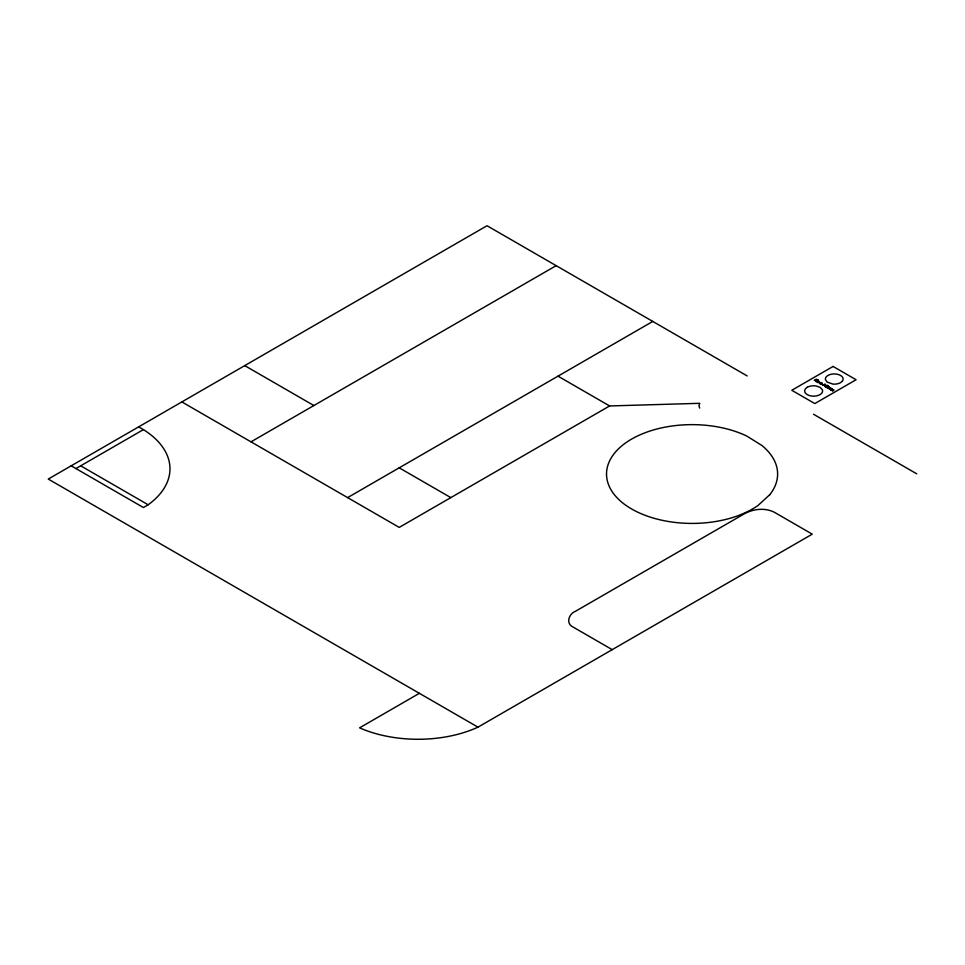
<?xml version="1.0" encoding="UTF-8"?>
<svg xmlns="http://www.w3.org/2000/svg" width="965" height="965" viewBox="0 0 965 965"><rect width="100%" height="100%" fill="white"/><g stroke="black" fill="none" stroke-linecap="round" stroke-linejoin="round"><path stroke-width="1.45" d="M75.933 468.568L143.411 429.618A99.962 57.719 0 0 1 148.176 504.779L143.411 507.53L71.169 465.818M251.009 441.837L556.166 265.652M347.617 497.614L652.786 321.429M699.649 408.074L698.95 405.65L699.782 403.31L609.603 405.951L399.221 527.409L181.854 401.923M820.636 382.683C818.754 381.657 817.97 383.732 820.624 382.683M419.365 693.316L359.595 727.839A96.114 55.488 0 0 0 477.977 727.152L812.265 534.152L774.304 512.234C765.064 507.554 753.544 508.857 744.594 513.645L575.309 611.376C568.771 613.8 565.538 623.704 573.089 627.057L612.22 649.65M747.187 375.94L487.023 225.738L48.25 479.062L477.977 727.152M813.543 414.25L916.75 473.827M557.999 376.157L609.603 405.951M244.736 365.614L313.878 405.541M399.221 467.832L450.824 497.614M138.646 426.868L143.411 429.618M80.698 465.818L148.176 504.779M828.959 387.351L827.319 387.677L828.959 387.351M818.839 381.489L816.74 381.778L817.825 382.526L819.225 381.597L817.982 381.054L818.839 381.489M821.854 383.226L819.755 383.527L820.841 384.263L822.24 383.334L820.998 382.791L821.854 383.226M832.264 389.245L830.177 389.534L831.263 390.282L832.662 389.353L831.408 388.811L832.264 389.245M825.352 384.444L822.687 385.035C821.613 386.543 824.918 383.346 825.352 384.444M817.488 380.029L814.255 380.463L816.474 379.173L817.488 380.029M829.333 387.447C826.607 390.017 826.836 385.192 829.333 387.447M831.07 388.376L829.647 389.353L830.503 388.171L828.344 388.593L830.009 387.628L831.07 388.376M817.186 381.718L818.417 381.851L817.186 381.718M820.202 383.455L821.432 383.6L820.298 383.37M830.612 389.474L831.854 389.607L830.612 389.474M833 389.957C834.158 391.923 830.021 389.884 832.988 390.668C831.625 388.702 835.931 390.68 833.085 389.896M817.078 379.993L815.63 380.005L817.078 379.993M842.397 381.079L841.215 382.224A8.866 5.115 0 0 1 832.976 384.106L827.15 382.104L825.449 379.643A8.866 5.115 0 0 1 827.307 375.88L828.959 374.939A8.866 5.115 0 0 1 839.755 375.035L841.371 375.988A8.866 5.115 0 0 1 842.397 381.079M769.829 494.623L757.947 505.539A85.547 49.396 0 0 1 637.479 512.053A85.547 49.396 0 0 1 626.201 442.513A85.547 49.396 0 0 1 746.657 435.999L761.843 445.444A85.547 49.396 0 0 1 769.829 494.623M807.355 387.242L805.908 388.304A8.987 5.187 0 0 0 807.174 394.576L809.008 395.421A8.987 5.187 0 0 0 817.994 395.493L819.876 394.685A8.987 5.187 0 0 0 822.325 389.703L820.057 387.351L816.064 385.976A8.987 5.187 0 0 0 807.355 387.242M833.072 366.447L791.783 390.282L814.81 403.575L856.088 379.74L833.072 366.447M818.248 380.077L815.92 381.416L818.248 380.077M824.894 385.325L825.738 385.819L824.894 385.325M825.135 386.422L826.667 387.327L825.437 386.615C833.555 387.978 823.229 383.238 828.006 386.133L825.135 386.422"/></g></svg>
